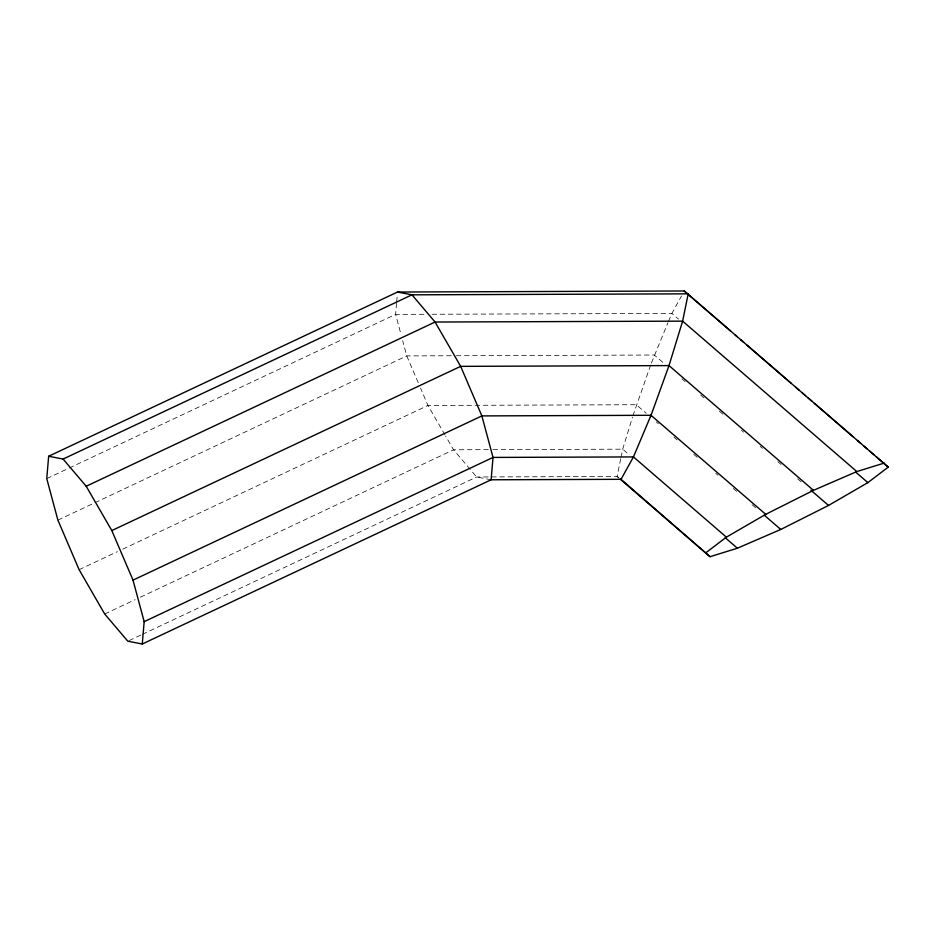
<?xml version="1.0" encoding="UTF-8"?>
<svg xmlns="http://www.w3.org/2000/svg" width="935" height="935" viewBox="0 0 935 935"><rect width="100%" height="100%" fill="white"/><g stroke="black" fill="none" stroke-linecap="round" stroke-linejoin="round"><path stroke-width="0.7" stroke-dasharray="4.67 3.51" d="M396.569 303.209L395.61 314.394L401.185 335.151M396.685 301.818L397.281 294.829M620.735 458.734L617.1 476.476L619.286 478.369M621.015 457.367L622.687 449.174L632.481 417.22M632.901 415.83L650.9 364.416M651.391 363.072L667.894 322.797M668.467 321.453L671.868 313.4L681.51 295.974M46.75 478.603L67.893 468.657M69.213 468.038L395.61 314.394L426.15 314.277M57.9 520.129L93.582 503.334M94.903 502.714L406.76 355.908L454.819 355.732M79.113 569.684L117.436 551.65M122.719 549.161L427.973 405.463L636.314 404.715L646.237 413.282M104.697 614.003L135.096 599.697M140.379 597.208L453.568 449.782L491.471 449.642M129.135 640.58L141.033 634.982M142.354 634.362L476.675 476.99L617.1 476.476L621.039 479.316M431.958 314.265L671.868 313.4L678.471 319.104M456.268 355.732L654.313 355.019L664.236 363.586M492.932 449.642L622.687 449.174L629.313 454.889M491.12 479.784L476.675 476.99L453.568 449.782L445.738 436.248M681.872 378.815L685.18 381.679M700.619 395.002L703.926 397.854M719.366 411.19L724.882 415.946M741.42 430.229L743.629 432.134M760.167 446.416L762.376 448.321M777.803 461.645L781.111 464.508M797.66 478.79L802.066 482.589M656.16 421.849L658.369 423.754M673.808 437.089L677.115 439.941M693.653 454.223L699.17 458.992M715.707 473.274L717.916 475.179M733.356 488.502L736.663 491.366M752.102 504.69L757.619 509.458M445.037 435.009L427.973 405.463L420.516 388.06M418.225 382.695L406.76 355.908L402.669 340.691"/><path stroke-width="1.4" d="M48.655 456.257L46.75 478.603L57.9 520.129L79.113 569.684L104.697 614.003L127.814 641.2L142.26 644.005L491.12 479.784L621.039 479.316L710.027 556.711L737.399 548.214L780.772 529.455L828.527 505.449L867.867 482.624L888.25 467.114L684.268 290.995L397.515 292.036L48.655 456.257L63.101 459.05L411.961 294.829L688.207 293.835L682.62 321.137L669.004 365.597L650.468 416.893M142.26 644.005L144.165 621.646L133.015 580.121L111.803 530.566L86.207 486.247L63.101 459.05M491.12 479.784L493.025 457.425L481.876 415.911L460.663 366.356L435.067 322.037L411.961 294.829L397.515 292.036M884.218 463.07L856.846 471.567L813.473 490.337L765.718 514.343L651.005 415.292L633.451 456.923L621.039 479.316M705.995 552.667L726.378 537.158L765.718 514.343M86.207 486.247L435.067 322.037L682.62 321.137L856.846 471.567M111.803 530.566L460.663 366.356L669.004 365.597L813.473 490.337M133.015 580.121L481.876 415.911L651.005 415.292M144.165 621.646L493.025 457.425L633.451 456.923L726.378 537.158M684.268 290.995L730.586 330.99M734.992 334.788L737.201 336.693M740.508 339.557L743.816 342.409M747.123 345.26L791.22 383.35M795.638 387.148L798.946 390.012M802.253 392.864L805.561 395.715M807.758 397.62L812.176 401.431M814.373 403.336L852.965 436.657M857.383 440.467L860.691 443.319M863.998 446.182L867.306 449.034M869.503 450.939L873.921 454.749M876.118 456.654L888.25 467.114M855.759 472.175L867.867 482.624M810.89 490.209L828.527 505.449M764.234 515.173L780.772 529.455M725.268 537.742L737.399 548.214M620.384 479.304L710.027 556.711"/></g></svg>
